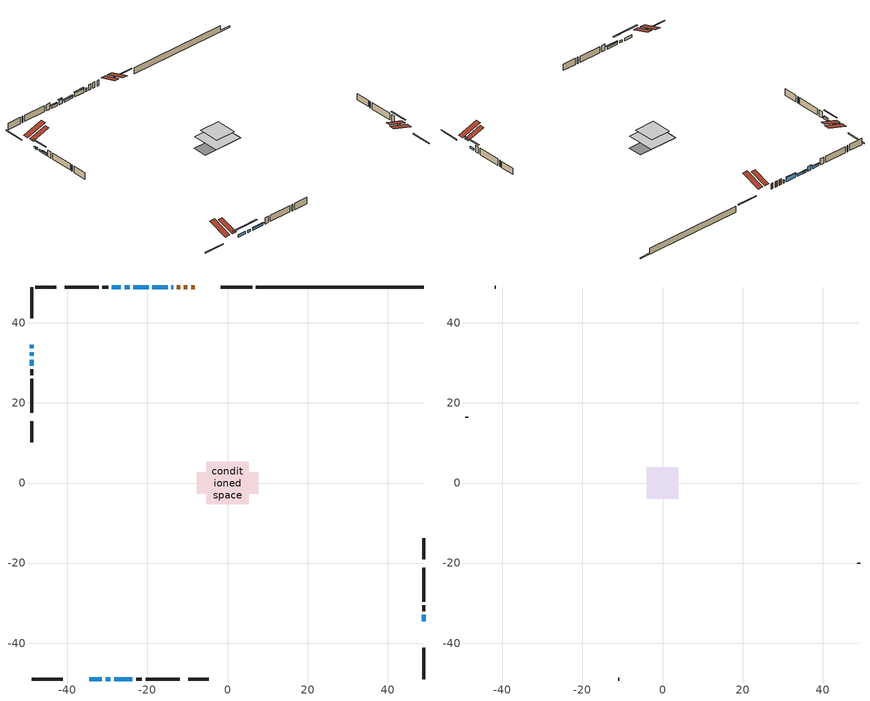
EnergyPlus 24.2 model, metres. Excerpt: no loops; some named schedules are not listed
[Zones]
conditioned space
 floor outside (Floor1 construction): -2.32,-2.32 -2.32,2.32 2.32,2.32 2.32,-2.32 z1.38
 floor adiabatic (AdiabaticFloorConstruction): -5.28,-5.28 -5.28,5.28 5.28,5.28 5.28,-5.28 z1.38
 floor foundation (Slab1 construction): -7.73,-2.73 -7.73,2.73 7.73,2.73 7.73,-2.73 z-0.91
 wall outside (RimJoist1 construction): 6.18,48.97 -1.67,48.97 / -48.97,-48.97 -41.12,-48.97 / -48.97,48.97 -48.97,41.12 / 48.97,-48.97 48.97,-41.12 z1.38:1.68
 wall outside (AdiabaticWallConstruction 1): -8.24,48.97 -9.11,48.97 / -10.04,48.97 -10.9,48.97 / -11.82,48.97 -12.68,48.97 z1.38:3.41
 wall outside (AdiabaticWallConstruction): -13.61,48.97 -14.03,48.97 z1.38:2.6; -48.97,34.55 -48.97,33.63 z1.38:1.99; 48.97,-34.55 48.97,-32.92 / -48.97,30.81 -48.97,29.29 z1.38:2.19; -34.55,-48.97 -31.4,-48.97 z1.38:2.24; -30.47,-48.97 -29.25,-48.97 z1.38:2.2; -48.97,32.71 -48.97,31.74 / -19.69,48.97 -23.5,48.97 z1.38:2.09; -14.95,48.97 -18.76,48.97 z1.38:2.9; -24.43,48.97 -25.7,48.97 z1.38:3.01; -26.63,48.97 -28.92,48.97 z1.38:2.3; -28.32,-48.97 -23.75,-48.97 z1.38:2.14
 wall outside (Wall1 construction): -29.85,48.97 -31.28,48.97 / -22.82,-48.97 -21.39,-48.97 / -48.97,28.36 -48.97,26.93 / 48.97,-32 48.97,-30.56 z1.38:3.82
 wall outside (Wall2 construction): -32.21,48.97 -40.69,48.97 / -20.46,-48.97 -11.98,-48.97 / -48.97,26 -48.97,17.52 / 48.97,-29.64 48.97,-21.15 z1.38:3.82
 wall outside (Wall4 construction): -42.8,48.97 -48.04,48.97 / -9.87,-48.97 -4.63,-48.97 / -48.97,15.4 -48.97,10.17 / 48.97,-19.04 48.97,-13.81 z1.38:3.82
 wall foundation (FoundationWall1 construction): 7.11,48.97,-0.91 7.11,48.97,1.38 44.78,48.97,1.38 44.78,48.97,-0.4 48.97,48.97,-0.4 48.97,48.97,-0.91
 window (WindowConstruction 7): -13.61,48.97 -14.02,48.97 z1.38:2.6
 window (WindowConstruction 6): -48.97,34.55 -48.97,33.64 z1.38:1.99
 window (WindowConstruction 8): 48.97,-34.55 48.97,-32.93 z1.38:2.19
 window (WindowConstruction 9): -34.55,-48.97 -31.4,-48.97 z1.38:2.24
 window (WindowConstruction 10): -30.47,-48.97 -29.25,-48.97 z1.38:2.19
 window (WindowConstruction 11): -48.97,32.71 -48.97,31.74 z1.38:2.09
 window (WindowConstruction): -14.95,48.97 -18.76,48.97 z1.38:2.9
 window (WindowConstruction 1): -19.69,48.97 -23.5,48.97 z1.38:2.09
 window (WindowConstruction 2): -24.43,48.97 -25.7,48.97 z1.38:3
 window (WindowConstruction 3): -26.63,48.97 -28.92,48.97 z1.38:2.29
 window (WindowConstruction 4): -28.32,-48.97 -23.75,-48.97 z1.38:2.14
 window (WindowConstruction 5): -48.97,30.81 -48.97,29.29 z1.38:2.19
 door (Door): -8.24,48.97 -9.11,48.97 z1.38:3.41
 door (Door 1): -10.04,48.97 -10.9,48.97 z1.38:3.41
 door (Door 2): -11.83,48.97 -12.68,48.97 z1.38:3.41
 ceiling adiabatic (AdiabaticFloorConstruction): 5.28,-5.28 5.28,5.28 -5.28,5.28 -5.28,-5.28 z1.38
 roof outside (Roof2 construction): -7.31,48.97,3.82 -7.31,42.21,6.07 -5.53,42.21,6.07 -5.53,48.97,3.82; -35.48,-48.97,3.82 -35.48,-42.21,6.07 -37.26,-42.21,6.07 -37.26,-48.97,3.82; -48.97,35.48,3.82 -42.21,35.48,6.07 -42.21,37.26,6.07 -48.97,37.26,3.82; 48.97,-35.48,3.82 42.21,-35.48,6.07 42.21,-37.26,6.07 48.97,-37.26,3.82
attic - vented
 floor to conditioned space (Floor2 construction Reversed): -3.89,-3.89 -3.89,3.89 3.89,3.89 3.89,-3.89 z3.82
 wall outside (Wall3 construction): -41.62,48.97 -41.87,48.97 / -11.05,-48.97 -10.79,-48.97 / -48.97,16.59 -48.97,16.33 / 48.97,-20.23 48.97,-19.97 z1.38:3.82
 roof outside (Roof1 construction): -4.6,48.97,3.82 -4.6,41.38,6.35 -2.6,41.38,6.35 -2.6,48.97,3.82; -38.19,-48.97,3.82 -38.19,-41.38,6.35 -40.19,-41.38,6.35 -40.19,-48.97,3.82; -48.97,38.19,3.82 -41.38,38.19,6.35 -41.38,40.19,6.35 -48.97,40.19,3.82; 48.97,-38.19,3.82 41.38,-38.19,6.35 41.38,-40.19,6.35 48.97,-40.19,3.82
shading: -48.97,33.43 -48.97,34.75 -49.38,34.75 -49.38,33.43 z2.19; 48.97,-30.29 48.97,-37.19 49.38,-37.19 49.38,-30.29 z4.83; -28.76,-48.97 -37.19,-48.97 -37.19,-49.38 -28.76,-49.38 z4.88; -26.61,-48.97 -33.11,-48.97 -33.11,-49.38 -26.61,-49.38 z4.83; -48.97,29.1 -48.97,35.35 -49.38,35.35 -49.38,29.1 z4.73; -18.96,48.97 -14.75,48.97 -14.75,49.38 -18.96,49.38 z3.11; -23.7,48.97 -19.49,48.97 -19.49,49.38 -23.7,49.38 z2.29; -25.9,48.97 -24.23,48.97 -24.23,49.38 -25.9,49.38 z3.21; -29.12,48.97 -26.43,48.97 -26.43,49.38 -29.12,49.38 z2.5; -23.55,-48.97 -28.52,-48.97 -28.52,-49.38 -23.55,-49.38 z2.34; -48.97,29.09 -48.97,31.01 -49.38,31.01 -49.38,29.09 z2.39
[Building]
Building 1: Terrain=Suburbs
[Site:Location]
Edmonton Intl AP_AB: Latitude {deg}=53.31; Longitude {deg}=-113.58; Time Zone {hr}=-7; Elevation {m}=723; Keep Site Location Information=Yes
[Site:GroundTemperature:Shallow]
-1.56185, -3.61833, -3.78302, -2.80711, 1.11059, 5.01004, 8.39065, 10.5322, 10.7141, 8.97234, 5.67794, 1.89811
[Site:WaterMainsTemperature]
Calculation Method=Schedule; Temperature Schedule=mains temperature schedule
[Material] Roughness=Rough; Thermal Absorptance=0.9
Name | Thickness {m} | Conductivity {W/m-K} | Density {kg/m3} | Specific Heat {J/kg-K} | Solar Absorptance | Visible Absorptance
asphalt or fiberglass shingles | 0.00635 | 0.162714 | 1121.4 | 1465.45 | 0.4 | 0.4
ceiling loosefill ins | 0.254 | 0.0480833 | 16.02 | 1046.75 | 0.7 | 0.7
ceiling stud and cavity | 0.1397 | 0.133564 | 65.682 | 1177.47 | 0.7 | 0.7
concrete 4.0 in. | 0.1016 | 1.803125 | 2242.8 | 837.4 | 0.7 | 0.7
concrete 8.0 in. | 0.2032 | 1.803125 | 2242.8 | 837.4 | 0.7 | 0.7
door material | 0.04445 | 0.0451087 | 512.64 | 1214.23 | 0.7 | 0.7
door material 1 | 0.04445 | 0.053851 | 512.64 | 1214.23 | 0.7 | 0.7
floor covering | 0.0127 | 0.0433444 | 54.468 | 1339.84 | 0.6 | 0.6
floor rigid ins; roof rigid ins | 0.051816 | 0.029427 | 32.04 | 1214.23 | 0.7 | 0.7
floor rigid ins 1; wall rigid ins | 0.512978 | 0.029427 | 32.04 | 1214.23 | 0.7 | 0.7
floor stud and cavity | 0.1397 | 0.0989003 | 92.3553 | 1139.71 | 0.7 | 0.7
floor stud and cavity 1 | 0.1397 | 1.75129 | 37.0049 | 1207.88 | 0.7 | 0.7
furniture material conditioned space 1 | 0.1524 | 0.115458 | 640.8 | 1214.23 | 0.6 | 0.6
gypsum board | 0.0127 | 0.160291 | 801 | 837.4 | 0.6 | 0.6
osb sheathing 0.5 in. | 0.0127 | 0.115458 | 512.64 | 1214.23 | 0.7 | 0.7
osb sheathing 0.75 in. | 0.01905 | 0.115458 | 512.64 | 1214.23 | 0.7 | 0.7
osb sheathing 2.0 in. | 0.0508 | 0.115458 | 512.64 | 1214.23 | 0.7 | 0.7
rim joist stud and cavity | 0.0508 | 0.0296634 | 125.044 | 1163.47 | 0.6 | 0.6
roof stud and cavity | 0.2032 | 0.939865 | 78.34581 | 1123.46 | 0.7 | 0.7
wall stud and cavity | 0.1397 | 0.0947891 | 139.0536 | 1170.24 | 0.7 | 0.7
wall stud and cavity 1 | 0.1397 | 0.0935595 | 139.0536 | 1170.24 | 0.7 | 0.7
wall stud and cavity 2 | 0.0889 | 6.1454 | 50.32683 | 1063.81 | 0.6 | 0.6
wall stud and cavity 3 | 0.1397 | 0.0992228 | 139.0536 | 1170.24 | 0.7 | 0.7
wall stud and cavity 4 | 0.0889 | 0.380278 | 52.3479 | 1209.89 | 0.7 | 0.7
wall stud and cavity 5 | 0.0889 | 0.391764 | 83.0341 | 1211.67 | 0.7 | 0.7
wood siding | 0.0254 | 0.102417 | 544.68 | 1172.36 | 0.4 | 0.4
wood siding 1 | 0.00254 | 0.102417 | 544.68 | 1172.36 | 0.4 | 0.4
wood siding 2; wood siding 3; wood siding 4 | 0.0254 | 0.102417 | 544.68 | 1172.36 | 0.7 | 0.7
[WindowMaterial:SimpleGlazingSystem]
Name | U-Factor {W/m2-K} | Solar Heat Gain Coefficient
WindowMaterial | 1.56088 | 0.6
WindowMaterial 1 | 1.73009 | 0.56
WindowMaterial 10 | 3.00196 | 0.53
WindowMaterial 11 | 3.02808 | 0.49
WindowMaterial 2 | 1.66138 | 0.57
WindowMaterial 3 | 2.95483 | 0.59
WindowMaterial 4 | 2.989467 | 0.54
WindowMaterial 5 | 2.98606 | 0.55
WindowMaterial 6 | 3.0383 | 0.46
WindowMaterial 7 | 2.54772 | 0.34
WindowMaterial 8 | 2.98152 | 0.56
WindowMaterial 9 | 2.97981 | 0.56
[Construction]
AdiabaticFloorConstruction: floor stud and cavity 1, floor rigid ins 1, osb sheathing 0.75 in., floor covering
AdiabaticWallConstruction: wood siding 3, wall rigid ins, wall stud and cavity 4, gypsum board
AdiabaticWallConstruction 1: wood siding 4, wall rigid ins, wall stud and cavity 4, gypsum board
Door: door material
Door 1; Door 2: door material 1
Floor1 construction: floor stud and cavity, floor rigid ins, osb sheathing 0.75 in., floor covering
Floor2 construction Reversed: gypsum board, ceiling stud and cavity, ceiling loosefill ins
FoundationWall1 construction: concrete 8.0 in.
furniture construction conditioned space 1: furniture material conditioned space 1
PartitionWallConstruction: gypsum board, wall stud and cavity 5, gypsum board
RimJoist1 construction: wood siding 2, osb sheathing 2.0 in., rim joist stud and cavity
Roof1 construction: asphalt or fiberglass shingles
Roof2 construction: asphalt or fiberglass shingles, roof rigid ins, osb sheathing 0.75 in., roof stud and cavity, gypsum board
Slab1 construction: concrete 4.0 in.
Wall1 construction: wood siding, osb sheathing 0.5 in., wall stud and cavity, gypsum board
Wall2 construction: wood siding, osb sheathing 0.5 in., wall stud and cavity 1, gypsum board
Wall3 construction: wood siding 1, wall stud and cavity 2
Wall4 construction: wood siding, osb sheathing 0.5 in., wall stud and cavity 3, gypsum board
WindowConstruction: WindowMaterial
WindowConstruction 1: WindowMaterial 1
WindowConstruction 10: WindowMaterial 10
WindowConstruction 11: WindowMaterial 11
WindowConstruction 2: WindowMaterial 2
WindowConstruction 3: WindowMaterial 3
WindowConstruction 4: WindowMaterial 4
WindowConstruction 5: WindowMaterial 5
WindowConstruction 6: WindowMaterial 6
WindowConstruction 7: WindowMaterial 7
WindowConstruction 8: WindowMaterial 8
WindowConstruction 9: WindowMaterial 9
[Zone] Multiplier=1; Part of Total Floor Area=Yes
Name | Volume {m3}
attic - vented | 24.8879
conditioned space | 501
[Space]
Name | Zone | Volume {m3}
attic - vented 1 | attic - vented | 24.8879
conditioned space 1 | conditioned space | 501
[ZoneInfiltration:EffectiveLeakageArea]
infil attic - vented 1: Zone or Space=attic - vented 1; Schedule=Always On Discrete; Effective Air Leakage Area {cm2}=2109.22; Stack Coefficient=0.000345371; Wind Coefficient=1.25563e-05
[ZoneMixing]
whole house fan mix: Zone or Space=attic - vented; Schedule=Always On Continuous; Design Flow Rate Calculation Method=Flow/Zone; Design Flow Rate {m3/s}=0; Source Zone or Space=conditioned space
[SurfaceProperty:ExposedFoundationPerimeter]
Slab1: Exposed Perimeter Calculation Method=TotalExposedPerimeter; Total Exposed Perimeter {m}=41.86
[InternalMass] Zone or ZoneList=conditioned space; Space or SpaceList=conditioned space 1
Name | Construction | Surface Area {m2}
furniture mass conditioned space 1 | furniture construction conditioned space 1 | 86.9559
partition wall mass | PartitionWallConstruction | 217.39
[Lights]
interior lighting: Zone or ZoneList or Space or SpaceList=conditioned space 1; Schedule=interior lighting schedule; Design Level Calculation Method=LightingLevel; Lighting Level {W}=343.2; Return Air Fraction=0; Fraction Radiant=0.6; Fraction Visible=0.2; Fraction Replaceable=1
[People]
occupants: Zone or ZoneList or Space or SpaceList=conditioned space 1; Number of People Schedule=occupants schedule; Number of People Calculation Method=People; Number of People=3; Fraction Radiant=0.314171; Sensible Heat Fraction=0.56303; Activity Level Schedule=occupants activity schedule; Carbon Dioxide Generation Rate {m3/s-W}=0; Enable ASHRAE 55 Comfort Warnings=No; Mean Radiant Temperature Calculation Type=EnclosureAveraged
[ElectricEquipment] Zone or ZoneList or Space or SpaceList=conditioned space 1; Design Level Calculation Method=EquipmentLevel
Name | Schedule | Design Level {W} | Fraction Latent | Fraction Radiant | Fraction Lost
clothes dryer | clothes dryer schedule | 140.772 | 0.015 | 0.081 | 0.85
clothes washer | clothes washer schedule | 32.1985 | 0.03 | 0.162 | 0.7
cooking range | cooking range schedule | 215.147 | 0.08 | 0.432 | 0.2
dishwasher | dishwasher schedule | 66.8632 | 0.3 | 0.18 | 0.4
fridge | fridge schedule | 72.9452 | 0 | 0.6 | 0
mech vent bath fan 0 | mech vent bath fan 0 schedule | 50.2 | 0 | 0 | 1
mech vent bath fan 1 | mech vent bath fan 1 schedule | 50.2 | 0 | 0 | 1
mech vent house fan | mech vent house fan schedule | 0 | 0 | 0 | 1
mech vent house fan cfis | mech vent house fan cfis schedule | 0 | 0 | 0 | 0
mech vent range fan 0 | mech vent range fan 0 schedule | 57 | 0 | 0 | 1
misc plug loads | misc plug loads schedule | 494.7 | 0.045 | 0.513 | 0.1
whole house fan | Always On Discrete | 0 | 0 | 0 | 1
[OtherEquipment] Zone or ZoneList or Space or SpaceList=conditioned space 1; Design Level Calculation Method=EquipmentLevel
Name | Fuel Type | Schedule | Design Level {W} | Fraction Latent | Fraction Radiant | Fraction Lost
clothes dryer 1 | Electricity | clothes dryer schedule | 0 | 0.015 | 0.081 | 0.85
cooking range 1 | Electricity | cooking range schedule | 0 | 0.08 | 0.432 | 0.2
general water use latent | None | general water use schedule | 62.594 | 1 | 0 | 0
general water use sensible | None | general water use schedule | -61.6891 | 0 | 0.6 | 0
mech vent house fan latent load | None | Always On Discrete | 0 | 1 | 0 | 0
mech vent house fan sensible load | None | Always On Discrete | 0 | 0 | 0 | 0
water heater energy adjustment1 | NaturalGas | Always On Discrete | 0.01 | 0 | 0 | 1
[ZoneInfiltration:DesignFlowRate] Zone or ZoneList or Space or SpaceList=conditioned space 1; Schedule=Always On Discrete; Design Flow Rate Calculation Method=Flow/Zone; Design Flow Rate {m3/s}=0
infil flow; natural vent flow; whole house fan flow
[Foundation:Kiva]
Foundation Kiva 1: Initial Indoor Air Temperature {C}=18; Wall Height Above Grade {m}=1.379982; Wall Depth Below Slab {m}=0.2032
[Foundation:Kiva:Settings]
Soil Conductivity {W/m-K}=0.849921; Soil Density {kg/m3}=1842.3; Soil Specific Heat {J/kg-K}=418.7; Ground Solar Absorptivity=0.9; Ground Thermal Absorptivity=0.9; Ground Surface Roughness {m}=0.03; Far-Field Width {m}=40; Deep-Ground Boundary Condition=ZeroFlux; Deep-Ground Depth {m}=40; Minimum Cell Dimension {m}=0.2; Maximum Cell Growth Coefficient=3; Simulation Timestep=Timestep
[Exterior:Lights]
exterior lighting: Schedule=exterior lighting schedule; Design Level {W}=75.6
[Schedule:Constant]
Name | Hourly Value
Always On Continuous; mech vent house fan schedule; mech vent house fan cfis schedule; Always On Discrete | 1
occupants activity schedule | 117.228
fridge schedule | 0
[Schedule:Week:Daily]
interior lighting schedule Week Rule - Jan1-Jan27: interior lighting schedule day, interior lighting schedule day, interior lighting schedule day, interior lighting schedule day, interior lighting schedule day, interior lighting schedule day, interior lighting schedule day, interior lighting schedule default day, interior lighting schedule default day, interior lighting schedule default day, interior lighting schedule default day, interior lighting schedule default day
interior lighting schedule Week Rule - Jan28-Feb3: interior lighting schedule day, interior lighting schedule day, interior lighting schedule day, interior lighting schedule day, interior lighting schedule day 1, interior lighting schedule day 1, interior lighting schedule day 1, interior lighting schedule default day, interior lighting schedule default day, interior lighting schedule default day, interior lighting schedule default day, interior lighting schedule default day
interior lighting schedule Week Rule - Feb4-Feb24: interior lighting schedule day 1, interior lighting schedule day 1, interior lighting schedule day 1, interior lighting schedule day 1, interior lighting schedule day 1, interior lighting schedule day 1, interior lighting schedule day 1, interior lighting schedule default day, interior lighting schedule default day, interior lighting schedule default day, interior lighting schedule default day, interior lighting schedule default day
interior lighting schedule Week Rule - Feb25-Mar3: interior lighting schedule day 1, interior lighting schedule day 1, interior lighting schedule day 1, interior lighting schedule day 1, interior lighting schedule day 2, interior lighting schedule day 2, interior lighting schedule day 2, interior lighting schedule default day, interior lighting schedule default day, interior lighting schedule default day, interior lighting schedule default day, interior lighting schedule default day
interior lighting schedule Week Rule - Mar4-Mar31: interior lighting schedule day 2, interior lighting schedule day 2, interior lighting schedule day 2, interior lighting schedule day 2, interior lighting schedule day 2, interior lighting schedule day 2, interior lighting schedule day 2, interior lighting schedule default day, interior lighting schedule default day, interior lighting schedule default day, interior lighting schedule default day, interior lighting schedule default day
interior lighting schedule Week Rule - Apr1-Apr28: interior lighting schedule day 3, interior lighting schedule day 3, interior lighting schedule day 3, interior lighting schedule day 3, interior lighting schedule day 3, interior lighting schedule day 3, interior lighting schedule day 3, interior lighting schedule default day, interior lighting schedule default day, interior lighting schedule default day, interior lighting schedule default day, interior lighting schedule default day
interior lighting schedule Week Rule - Apr29-May5: interior lighting schedule day 3, interior lighting schedule day 3, interior lighting schedule day 4, interior lighting schedule day 4, interior lighting schedule day 4, interior lighting schedule day 4, interior lighting schedule day 4, interior lighting schedule default day, interior lighting schedule default day, interior lighting schedule default day, interior lighting schedule default day, interior lighting schedule default day
interior lighting schedule Week Rule - May6-May26: interior lighting schedule day 4, interior lighting schedule day 4, interior lighting schedule day 4, interior lighting schedule day 4, interior lighting schedule day 4, interior lighting schedule day 4, interior lighting schedule day 4, interior lighting schedule default day, interior lighting schedule default day, interior lighting schedule default day, interior lighting schedule default day, interior lighting schedule default day
interior lighting schedule Week Rule - May27-Jun2: interior lighting schedule day 4, interior lighting schedule day 4, interior lighting schedule day 4, interior lighting schedule day 4, interior lighting schedule day 4, interior lighting schedule day 5, interior lighting schedule day 5, interior lighting schedule default day, interior lighting schedule default day, interior lighting schedule default day, interior lighting schedule default day, interior lighting schedule default day
interior lighting schedule Week Rule - Jun3-Jun30: interior lighting schedule day 5, interior lighting schedule day 5, interior lighting schedule day 5, interior lighting schedule day 5, interior lighting schedule day 5, interior lighting schedule day 5, interior lighting schedule day 5, interior lighting schedule default day, interior lighting schedule default day, interior lighting schedule default day, interior lighting schedule default day, interior lighting schedule default day
interior lighting schedule Week Rule - Jul1-Jul28: interior lighting schedule day 6, interior lighting schedule day 6, interior lighting schedule day 6, interior lighting schedule day 6, interior lighting schedule day 6, interior lighting schedule day 6, interior lighting schedule day 6, interior lighting schedule default day, interior lighting schedule default day, interior lighting schedule default day, interior lighting schedule default day, interior lighting schedule default day
interior lighting schedule Week Rule - Jul29-Aug4: interior lighting schedule day 6, interior lighting schedule day 6, interior lighting schedule day 6, interior lighting schedule day 7, interior lighting schedule day 7, interior lighting schedule day 7, interior lighting schedule day 7, interior lighting schedule default day, interior lighting schedule default day, interior lighting schedule default day, interior lighting schedule default day, interior lighting schedule default day
interior lighting schedule Week Rule - Aug5-Aug25: interior lighting schedule day 7, interior lighting schedule day 7, interior lighting schedule day 7, interior lighting schedule day 7, interior lighting schedule day 7, interior lighting schedule day 7, interior lighting schedule day 7, interior lighting schedule default day, interior lighting schedule default day, interior lighting schedule default day, interior lighting schedule default day, interior lighting schedule default day
interior lighting schedule Week Rule - Aug26-Sep1: interior lighting schedule day 7, interior lighting schedule day 7, interior lighting schedule day 7, interior lighting schedule day 7, interior lighting schedule day 7, interior lighting schedule day 7, interior lighting schedule day 8, interior lighting schedule default day, interior lighting schedule default day, interior lighting schedule default day, interior lighting schedule default day, interior lighting schedule default day
interior lighting schedule Week Rule - Sep2-Sep29: interior lighting schedule day 8, interior lighting schedule day 8, interior lighting schedule day 8, interior lighting schedule day 8, interior lighting schedule day 8, interior lighting schedule day 8, interior lighting schedule day 8, interior lighting schedule default day, interior lighting schedule default day, interior lighting schedule default day, interior lighting schedule default day, interior lighting schedule default day
interior lighting schedule Week Rule - Sep30-Oct6: interior lighting schedule day 8, interior lighting schedule day 9, interior lighting schedule day 9, interior lighting schedule day 9, interior lighting schedule day 9, interior lighting schedule day 9, interior lighting schedule day 9, interior lighting schedule default day, interior lighting schedule default day, interior lighting schedule default day, interior lighting schedule default day, interior lighting schedule default day
interior lighting schedule Week Rule - Oct7-Oct27: interior lighting schedule day 9, interior lighting schedule day 9, interior lighting schedule day 9, interior lighting schedule day 9, interior lighting schedule day 9, interior lighting schedule day 9, interior lighting schedule day 9, interior lighting schedule default day, interior lighting schedule default day, interior lighting schedule default day, interior lighting schedule default day, interior lighting schedule default day
interior lighting schedule Week Rule - Oct28-Nov3: interior lighting schedule day 9, interior lighting schedule day 9, interior lighting schedule day 9, interior lighting schedule day 9, interior lighting schedule day 10, interior lighting schedule day 10, interior lighting schedule day 10, interior lighting schedule default day, interior lighting schedule default day, interior lighting schedule default day, interior lighting schedule default day, interior lighting schedule default day
interior lighting schedule Week Rule - Nov4-Nov24: interior lighting schedule day 10, interior lighting schedule day 10, interior lighting schedule day 10, interior lighting schedule day 10, interior lighting schedule day 10, interior lighting schedule day 10, interior lighting schedule day 10, interior lighting schedule default day, interior lighting schedule default day, interior lighting schedule default day, interior lighting schedule default day, interior lighting schedule default day
interior lighting schedule Week Rule - Nov25-Dec1: interior lighting schedule day 10, interior lighting schedule day 10, interior lighting schedule day 10, interior lighting schedule day 10, interior lighting schedule day 10, interior lighting schedule day 10, interior lighting schedule day 11, interior lighting schedule default day, interior lighting schedule default day, interior lighting schedule default day, interior lighting schedule default day, interior lighting schedule default day
interior lighting schedule Week Rule - Dec2-Dec31: interior lighting schedule day 11, interior lighting schedule day 11, interior lighting schedule day 11, interior lighting schedule day 11, interior lighting schedule day 11, interior lighting schedule day 11, interior lighting schedule day 11, interior lighting schedule default day, interior lighting schedule default day, interior lighting schedule default day, interior lighting schedule default day, interior lighting schedule default day
occupants schedule Week Rule - Jan1-Dec31: occupants schedule day, occupants schedule day, occupants schedule day, occupants schedule day, occupants schedule day, occupants schedule day, occupants schedule day, occupants schedule default day, occupants schedule default day, occupants schedule default day, occupants schedule default day, occupants schedule default day
clothes dryer schedule Week Rule - Jan1-Dec31: clothes dryer schedule day, clothes dryer schedule day, clothes dryer schedule day, clothes dryer schedule day, clothes dryer schedule day, clothes dryer schedule day, clothes dryer schedule day, clothes dryer schedule default day, clothes dryer schedule default day, clothes dryer schedule default day, clothes dryer schedule default day, clothes dryer schedule default day
clothes washer schedule Week Rule - Jan1-Dec31: clothes washer schedule day, clothes washer schedule day, clothes washer schedule day, clothes washer schedule day, clothes washer schedule day, clothes washer schedule day, clothes washer schedule day, clothes washer schedule default day, clothes washer schedule default day, clothes washer schedule default day, clothes washer schedule default day, clothes washer schedule default day
cooking range schedule Week Rule - Jan1-Dec31: cooking range schedule day, cooking range schedule day, cooking range schedule day, cooking range schedule day, cooking range schedule day, cooking range schedule day, cooking range schedule day, cooking range schedule default day, cooking range schedule default day, cooking range schedule default day, cooking range schedule default day, cooking range schedule default day
dishwasher schedule Week Rule - Jan1-Dec31: dishwasher schedule day, dishwasher schedule day, dishwasher schedule day, dishwasher schedule day, dishwasher schedule day, dishwasher schedule day, dishwasher schedule day, dishwasher schedule default day, dishwasher schedule default day, dishwasher schedule default day, dishwasher schedule default day, dishwasher schedule default day
mech vent bath fan 0 schedule Week Rule - Jan1-Dec31: mech vent bath fan 0 schedule day, mech vent bath fan 0 schedule day, mech vent bath fan 0 schedule day, mech vent bath fan 0 schedule day, mech vent bath fan 0 schedule day, mech vent bath fan 0 schedule day, mech vent bath fan 0 schedule day, mech vent bath fan 0 schedule default day, mech vent bath fan 0 schedule default day, mech vent bath fan 0 schedule default day, mech vent bath fan 0 schedule default day, mech vent bath fan 0 schedule default day
mech vent bath fan 1 schedule Week Rule - Jan1-Dec31: mech vent bath fan 1 schedule day, mech vent bath fan 1 schedule day, mech vent bath fan 1 schedule day, mech vent bath fan 1 schedule day, mech vent bath fan 1 schedule day, mech vent bath fan 1 schedule day, mech vent bath fan 1 schedule day, mech vent bath fan 1 schedule default day, mech vent bath fan 1 schedule default day, mech vent bath fan 1 schedule default day, mech vent bath fan 1 schedule default day, mech vent bath fan 1 schedule default day
mech vent range fan 0 schedule Week Rule - Jan1-Dec31: mech vent range fan 0 schedule day, mech vent range fan 0 schedule day, mech vent range fan 0 schedule day, mech vent range fan 0 schedule day, mech vent range fan 0 schedule day, mech vent range fan 0 schedule day, mech vent range fan 0 schedule day, mech vent range fan 0 schedule default day, mech vent range fan 0 schedule default day, mech vent range fan 0 schedule default day, mech vent range fan 0 schedule default day, mech vent range fan 0 schedule default day
misc plug loads schedule Week Rule - Jan1-Dec31: misc plug loads schedule day, misc plug loads schedule day, misc plug loads schedule day, misc plug loads schedule day, misc plug loads schedule day, misc plug loads schedule day, misc plug loads schedule day, misc plug loads schedule default day, misc plug loads schedule default day, misc plug loads schedule default day, misc plug loads schedule default day, misc plug loads schedule default day
general water use schedule Week Rule - Jan1-Dec31: general water use schedule day, general water use schedule day, general water use schedule day, general water use schedule day, general water use schedule day, general water use schedule day, general water use schedule day, general water use schedule default day, general water use schedule default day, general water use schedule default day, general water use schedule default day, general water use schedule default day
exterior lighting schedule Week Rule - Jan1-Jan27: exterior lighting schedule day, exterior lighting schedule day, exterior lighting schedule day, exterior lighting schedule day, exterior lighting schedule day, exterior lighting schedule day, exterior lighting schedule day, exterior lighting schedule default day, exterior lighting schedule default day, exterior lighting schedule default day, exterior lighting schedule default day, exterior lighting schedule default day
exterior lighting schedule Week Rule - Jan28-Feb3: exterior lighting schedule day, exterior lighting schedule day, exterior lighting schedule day, exterior lighting schedule day, exterior lighting schedule day 1, exterior lighting schedule day 1, exterior lighting schedule day 1, exterior lighting schedule default day, exterior lighting schedule default day, exterior lighting schedule default day, exterior lighting schedule default day, exterior lighting schedule default day
exterior lighting schedule Week Rule - Feb4-Feb24: exterior lighting schedule day 1, exterior lighting schedule day 1, exterior lighting schedule day 1, exterior lighting schedule day 1, exterior lighting schedule day 1, exterior lighting schedule day 1, exterior lighting schedule day 1, exterior lighting schedule default day, exterior lighting schedule default day, exterior lighting schedule default day, exterior lighting schedule default day, exterior lighting schedule default day
exterior lighting schedule Week Rule - Feb25-Mar3: exterior lighting schedule day 1, exterior lighting schedule day 1, exterior lighting schedule day 1, exterior lighting schedule day 1, exterior lighting schedule day 2, exterior lighting schedule day 2, exterior lighting schedule day 2, exterior lighting schedule default day, exterior lighting schedule default day, exterior lighting schedule default day, exterior lighting schedule default day, exterior lighting schedule default day
exterior lighting schedule Week Rule - Mar4-Mar31: exterior lighting schedule day 2, exterior lighting schedule day 2, exterior lighting schedule day 2, exterior lighting schedule day 2, exterior lighting schedule day 2, exterior lighting schedule day 2, exterior lighting schedule day 2, exterior lighting schedule default day, exterior lighting schedule default day, exterior lighting schedule default day, exterior lighting schedule default day, exterior lighting schedule default day
exterior lighting schedule Week Rule - Apr1-Apr28: exterior lighting schedule day 3, exterior lighting schedule day 3, exterior lighting schedule day 3, exterior lighting schedule day 3, exterior lighting schedule day 3, exterior lighting schedule day 3, exterior lighting schedule day 3, exterior lighting schedule default day, exterior lighting schedule default day, exterior lighting schedule default day, exterior lighting schedule default day, exterior lighting schedule default day
exterior lighting schedule Week Rule - Apr29-May5: exterior lighting schedule day 3, exterior lighting schedule day 3, exterior lighting schedule day 4, exterior lighting schedule day 4, exterior lighting schedule day 4, exterior lighting schedule day 4, exterior lighting schedule day 4, exterior lighting schedule default day, exterior lighting schedule default day, exterior lighting schedule default day, exterior lighting schedule default day, exterior lighting schedule default day
exterior lighting schedule Week Rule - May6-May26: exterior lighting schedule day 4, exterior lighting schedule day 4, exterior lighting schedule day 4, exterior lighting schedule day 4, exterior lighting schedule day 4, exterior lighting schedule day 4, exterior lighting schedule day 4, exterior lighting schedule default day, exterior lighting schedule default day, exterior lighting schedule default day, exterior lighting schedule default day, exterior lighting schedule default day
exterior lighting schedule Week Rule - May27-Jun2: exterior lighting schedule day 4, exterior lighting schedule day 4, exterior lighting schedule day 4, exterior lighting schedule day 4, exterior lighting schedule day 4, exterior lighting schedule day 5, exterior lighting schedule day 5, exterior lighting schedule default day, exterior lighting schedule default day, exterior lighting schedule default day, exterior lighting schedule default day, exterior lighting schedule default day
exterior lighting schedule Week Rule - Jun3-Jun30: exterior lighting schedule day 5, exterior lighting schedule day 5, exterior lighting schedule day 5, exterior lighting schedule day 5, exterior lighting schedule day 5, exterior lighting schedule day 5, exterior lighting schedule day 5, exterior lighting schedule default day, exterior lighting schedule default day, exterior lighting schedule default day, exterior lighting schedule default day, exterior lighting schedule default day
exterior lighting schedule Week Rule - Jul1-Jul28: exterior lighting schedule day 6, exterior lighting schedule day 6, exterior lighting schedule day 6, exterior lighting schedule day 6, exterior lighting schedule day 6, exterior lighting schedule day 6, exterior lighting schedule day 6, exterior lighting schedule default day, exterior lighting schedule default day, exterior lighting schedule default day, exterior lighting schedule default day, exterior lighting schedule default day
[Schedule:Year]
interior lighting schedule: interior lighting schedule Week Rule - Jan1-Jan27, 1, 1, 1, 27, interior lighting schedule Week Rule - Jan28-Feb3, 1, 28, 2, 3, interior lighting schedule Week Rule - Feb4-Feb24, 2, 4, 2, 24, interior lighting schedule Week Rule - Feb25-Mar3, 2, 25, 3, 3, interior lighting schedule Week Rule - Mar4-Mar31, 3, 4, 3, 31, interior lighting schedule Week Rule - Apr1-Apr28, 4, 1, 4, 28, interior lighting schedule Week Rule - Apr29-May5, 4, 29, 5, 5, interior lighting schedule Week Rule - May6-May26, 5, 6, 5, 26, interior lighting schedule Week Rule - May27-Jun2, 5, 27, 6, 2, interior lighting schedule Week Rule - Jun3-Jun30, 6, 3, 6, 30, interior lighting schedule Week Rule - Jul1-Jul28, 7, 1, 7, 28, interior lighting schedule Week Rule - Jul29-Aug4, 7, 29, 8, 4, interior lighting schedule Week Rule - Aug5-Aug25, 8, 5, 8, 25, interior lighting schedule Week Rule - Aug26-Sep1, 8, 26, 9, 1, interior lighting schedule Week Rule - Sep2-Sep29, 9, 2, 9, 29, interior lighting schedule Week Rule - Sep30-Oct6, 9, 30, 10, 6, interior lighting schedule Week Rule - Oct7-Oct27, 10, 7, 10, 27, interior lighting schedule Week Rule - Oct28-Nov3, 10, 28, 11, 3, interior lighting schedule Week Rule - Nov4-Nov24, 11, 4, 11, 24, interior lighting schedule Week Rule - Nov25-Dec1, 11, 25, 12, 1, interior lighting schedule Week Rule - Dec2-Dec31, 12, 2, 12, 31
occupants schedule: occupants schedule Week Rule - Jan1-Dec31, 1, 1, 12, 31
clothes dryer schedule: clothes dryer schedule Week Rule - Jan1-Dec31, 1, 1, 12, 31
clothes washer schedule: clothes washer schedule Week Rule - Jan1-Dec31, 1, 1, 12, 31
cooking range schedule: cooking range schedule Week Rule - Jan1-Dec31, 1, 1, 12, 31
dishwasher schedule: dishwasher schedule Week Rule - Jan1-Dec31, 1, 1, 12, 31
mech vent bath fan 0 schedule: mech vent bath fan 0 schedule Week Rule - Jan1-Dec31, 1, 1, 12, 31
mech vent bath fan 1 schedule: mech vent bath fan 1 schedule Week Rule - Jan1-Dec31, 1, 1, 12, 31
mech vent range fan 0 schedule: mech vent range fan 0 schedule Week Rule - Jan1-Dec31, 1, 1, 12, 31
misc plug loads schedule: misc plug loads schedule Week Rule - Jan1-Dec31, 1, 1, 12, 31
general water use schedule: general water use schedule Week Rule - Jan1-Dec31, 1, 1, 12, 31
exterior lighting schedule: exterior lighting schedule Week Rule - Jan1-Jan27, 1, 1, 1, 27, exterior lighting schedule Week Rule - Jan28-Feb3, 1, 28, 2, 3, exterior lighting schedule Week Rule - Feb4-Feb24, 2, 4, 2, 24, exterior lighting schedule Week Rule - Feb25-Mar3, 2, 25, 3, 3, exterior lighting schedule Week Rule - Mar4-Mar31, 3, 4, 3, 31, exterior lighting schedule Week Rule - Apr1-Apr28, 4, 1, 4, 28, exterior lighting schedule Week Rule - Apr29-May5, 4, 29, 5, 5, exterior lighting schedule Week Rule - May6-May26, 5, 6, 5, 26, exterior lighting schedule Week Rule - May27-Jun2, 5, 27, 6, 2, exterior lighting schedule Week Rule - Jun3-Jun30, 6, 3, 6, 30, exterior lighting schedule Week Rule - Jul1-Jul28, 7, 1, 7, 28, exterior lighting schedule Week Rule - Jul29-Aug4, 7, 29, 8, 4, exterior lighting schedule Week Rule - Aug5-Aug25, 8, 5, 8, 25, exterior lighting schedule Week Rule - Aug26-Sep1, 8, 26, 9, 1, exterior lighting schedule Week Rule - Sep2-Sep29, 9, 2, 9, 29, exterior lighting schedule Week Rule - Sep30-Oct6, 9, 30, 10, 6, exterior lighting schedule Week Rule - Oct7-Oct27, 10, 7, 10, 27, exterior lighting schedule Week Rule - Oct28-Nov3, 10, 28, 11, 3, exterior lighting schedule Week Rule - Nov4-Nov24, 11, 4, 11, 24, exterior lighting schedule Week Rule - Nov25-Dec1, 11, 25, 12, 1, exterior lighting schedule Week Rule - Dec2-Dec31, 12, 2, 12, 31
[Schedule:Compact]
mains temperature schedule: Through: 01/01, For: AllDays, Until: 24:00, 3.97167, Through: 01/02, For: AllDays, Until: 24:00, 3.90778, Through: 01/03, For: AllDays, Until: 24:00, 3.84556, Through: 01/04, For: AllDays, Until: 24:00, 3.78389, Through: 01/05, For: AllDays, Until: 24:00, 3.72278, Through: 01/06, For: AllDays, Until: 24:00, 3.66278, Through: 01/07, For: AllDays, Until: 24:00, 3.60389, Through: 01/08, For: AllDays, Until: 24:00, 3.54556, Through: 01/09, For: AllDays, Until: 24:00, 3.48833, Through: 01/10, For: AllDays, Until: 24:00, 3.43167, Through: 01/11, For: AllDays, Until: 24:00, 3.37611, Through: 01/12, For: AllDays, Until: 24:00, 3.32167, Through: 01/13, For: AllDays, Until: 24:00, 3.26833, Through: 01/14, For: AllDays, Until: 24:00, 3.21556, Through: 01/15, For: AllDays, Until: 24:00, 3.16444, Through: 01/16, For: AllDays, Until: 24:00, 3.11389, Through: 01/17, For: AllDays, Until: 24:00, 3.06444, Through: 01/18, For: AllDays, Until: 24:00, 3.01611, Through: 01/19, For: AllDays, Until: 24:00, 2.96889, Through: 01/20, For: AllDays, Until: 24:00, 2.92278, Through: 01/21, For: AllDays, Until: 24:00, 2.87722, Through: 01/22, For: AllDays, Until: 24:00, 2.83333, Through: 01/23, For: AllDays, Until: 24:00, 2.79056, Through: 01/24, For: AllDays, Until: 24:00, 2.74889, Through: 01/25, For: AllDays, Until: 24:00, 2.70833, Through: 01/26, For: AllDays, Until: 24:00, 2.66889, Through: 01/27, For: AllDays, Until: 24:00, 2.63056, Through: 01/28, For: AllDays, Until: 24:00, 2.59333, Through: 01/29, For: AllDays, Until: 24:00, 2.55778, Through: 01/30, For: AllDays, Until: 24:00, 2.52278, Through: 01/31, For: AllDays, Until: 24:00, 2.48944, Through: 02/01, For: AllDays, Until: 24:00, 2.45722, Through: 02/02, For: AllDays, Until: 24:00, 2.42611, Through: 02/03, For: AllDays, Until: 24:00, 2.39667, Through: 02/04, For: AllDays, Until: 24:00, 2.36833, Through: 02/05, For: AllDays, Until: 24:00, 2.34111, Through: 02/06, For: AllDays, Until: 24:00, 2.315, Through: 02/07, For: AllDays, Until: 24:00, 2.29056, Through: 02/08, For: AllDays, Until: 24:00, 2.26722, Through: 02/09, For: AllDays, Until: 24:00, 2.245, Through: 02/10, For: AllDays, Until: 24:00, 2.22444, Through: 02/11, For: AllDays, Until: 24:00, 2.20444, Through: 02/12, For: AllDays, Until: 24:00, 2.18667, Through: 02/13, For: AllDays, Until: 24:00, 2.17, Through: 02/14, For: AllDays, Until: 24:00, 2.15444, Through: 02/15, For: AllDays, Until: 24:00, 2.14, Through: 02/16, For: AllDays, Until: 24:00, 2.12722, Through: 02/17, For: AllDays, Until: 24:00, 2.11556, Through: 02/18, For: AllDays, Until: 24:00, 2.10556, Through: 02/19, For: AllDays, Until: 24:00, 2.09667, Through: 02/20, For: AllDays, Until: 24:00, 2.08889, Through: 02/21, For: AllDays, Until: 24:00, 2.08278, Through: 02/22, For: AllDays, Until: 24:00, 2.07833, Through: 02/23, For: AllDays, Until: 24:00, 2.07444, Through: 02/24, For: AllDays, Until: 24:00, 2.07278, Through: 02/25, For: AllDays, Until: 24:00, 2.07167, Through: 02/26, For: AllDays, Until: 24:00, 2.07222, Through: 02/27, For: AllDays, Until: 24:00, 2.07444, Through: 02/28, For: AllDays, Until: 24:00, 2.07778, Through: 03/01, For: AllDays, Until: 24:00, 2.08222, Through: 03/02, For: AllDays, Until: 24:00, 2.08833, Through: 03/03, For: AllDays, Until: 24:00, 2.09556, Through: 03/04, For: AllDays, Until: 24:00, 2.10444, Through: 03/05, For: AllDays, Until: 24:00, 2.11444, Through: 03/06, For: AllDays, Until: 24:00, 2.12556, Through: 03/07, For: AllDays, Until: 24:00, 2.13833, Through: 03/08, For: AllDays, Until: 24:00, 2.15278, Through: 03/09, For: AllDays, Until: 24:00, 2.16778, Through: 03/10, For: AllDays, Until: 24:00, 2.18444, Through: 03/11, For: AllDays, Until: 24:00, 2.20278, Through: 03/12, For: AllDays, Until: 24:00, 2.22167, Through: 03/13, For: AllDays, Until: 24:00, 2.24278, Through: 03/14, For: AllDays, Until: 24:00, 2.26444, Through: 03/15, For: AllDays, Until: 24:00, 2.28778, Through: 03/16, For: AllDays, Until: 24:00, 2.31222, Through: 03/17, For: AllDays, Until: 24:00, 2.33778, Through: 03/18, For: AllDays, Until: 24:00, 2.365, Through: 03/19, For: AllDays, Until: 24:00, 2.39333, Through: 03/20, For: AllDays, Until: 24:00, 2.42278, Through: 03/21, For: AllDays, Until: 24:00, 2.45389, Through: 03/22, For: AllDays, Until: 24:00, 2.48611, Through: 03/23, For: AllDays, Until: 24:00, 2.51889, Through: 03/24, For: AllDays, Until: 24:00, 2.55389, Through: 03/25, For: AllDays, Until: 24:00, 2.58944, Through: 03/26, For: AllDays, Until: 24:00, 2.62611, Through: 03/27, For: AllDays, Until: 24:00, 2.66444, Through: 03/28, For: AllDays, Until: 24:00, 2.70389, Through: 03/29, For: AllDays, Until: 24:00, 2.74389, Through: 03/30, For: AllDays, Until: 24:00, 2.78556, Through: 03/31, For: AllDays, Until: 24:00, 2.82833, Through: 04/01, For: AllDays, Until: 24:00, 2.87222, Through: 04/02, For: AllDays, Until: 24:00, 2.91722, Through: 04/03, For: AllDays, Until: 24:00, 2.96333, Through: 04/04, For: AllDays, Until: 24:00, 3.01056, Through: 04/05, For: AllDays, Until: 24:00, 3.05889, Through: 04/06, For: AllDays, Until: 24:00, 3.10833, Through: 04/07, For: AllDays, Until: 24:00, 3.15833, Through: 04/08, For: AllDays, Until: 24:00, 3.21, Through: 04/09, For: AllDays, Until: 24:00, 3.26222, Through: 04/10, For: AllDays, Until: 24:00, 3.31556, Through: 04/11, For: AllDays, Until: 24:00, 3.37, Through: 04/12, For: AllDays, Until: 24:00, 3.42556, Through: 04/13, For: AllDays, Until: 24:00, 3.48167, Through: 04/14, For: AllDays, Until: 24:00, 3.53889, Through: 04/15, For: AllDays, Until: 24:00, 3.59722, Through: 04/16, For: AllDays, Until: 24:00, 3.65611, Through: 04/17, For: AllDays, Until: 24:00, 3.71611, Through: 04/18, For: AllDays, Until: 24:00, 3.77667, Through: 04/19, For: AllDays, Until: 24:00, 3.83833, Through: 04/20, For: AllDays, Until: 24:00, 3.90111, Through: 04/21, For: AllDays, Until: 24:00, 3.96444, Through: 04/22, For: AllDays, Until: 24:00, 4.02833, Through: 04/23, For: AllDays, Until: 24:00, 4.09333, Through: 04/24, For: AllDays, Until: 24:00, 4.15889, Through: 04/25, For: AllDays, Until: 24:00, 4.225, Through: 04/26, For: AllDays, Until: 24:00, 4.29222, Through: 04/27, For: AllDays, Until: 24:00, 4.36, Through: 04/28, For: AllDays, Until: 24:00, 4.42833, Through: 04/29, For: AllDays, Until: 24:00, 4.49722, Through: 04/30, For: AllDays, Until: 24:00, 4.56667, Through: 05/01, For: AllDays, Until: 24:00, 4.63722, Through: 05/02, For: AllDays, Until: 24:00, 4.70833, Through: 05/03, For: AllDays, Until: 24:00, 4.77944, Through: 05/04, For: AllDays, Until: 24:00, 4.85167, Through: 05/05, For: AllDays, Until: 24:00, 4.92389, Through: 05/06, For: AllDays, Until: 24:00, 4.99722, Through: 05/07, For: AllDays, Until: 24:00, 5.07056, Through: 05/08, For: AllDays, Until: 24:00, 5.145, Through: 05/09, For: AllDays, Until: 24:00, 5.21944, Through: 05/10, For: AllDays, Until: 24:00, 5.29389, Through: 05/11, For: AllDays, Until: 24:00, 5.36944, Through: 05/12, For: AllDays, Until: 24:00, 5.445, Through: 05/13, For: AllDays, Until: 24:00, 5.52111, Through: 05/14, For: AllDays, Until: 24:00, 5.59722, Through: 05/15, For: AllDays, Until: 24:00, 5.67389, Through: 05/16, For: AllDays, Until: 24:00, 5.75056, Through: 05/17, For: AllDays, Until: 24:00, 5.82778, Through: 05/18, For: AllDays, Until: 24:00, 5.90556, Through: 05/19, For: AllDays, Until: 24:00, 5.98278, Through: 05/20, For: AllDays, Until: 24:00, 6.06056, Through: 05/21, For: AllDays, Until: 24:00, 6.13889, Through: 05/22, For: AllDays, Until: 24:00, 6.21667, Through: 05/23, For: AllDays, Until: 24:00, 6.295, Through: 05/24, For: AllDays, Until: 24:00, 6.37333, Through: 05/25, For: AllDays, Until: 24:00, 6.45222, Through: 05/26, For: AllDays, Until: 24:00, 6.53056, Through: 05/27, For: AllDays, Until: 24:00, 6.60889, Through: 05/28, For: AllDays, Until: 24:00, 6.68778, Through: 05/29, For: AllDays, Until: 24:00, 6.76611, Through: 05/30, For: AllDays, Until: 24:00, 6.84444, Through: 05/31, For: AllDays, Until: 24:00, 6.92278, Through: 06/01, For: AllDays, Until: 24:00, 7.00111, Through: 06/02, For: AllDays, Until: 24:00, 7.07944, Through: 06/03, For: AllDays, Until: 24:00, 7.15778, Through: 06/04, For: AllDays, Until: 24:00, 7.23556, Through: 06/05, For: AllDays, Until: 24:00, 7.31333, Through: 06/06, For: AllDays, Until: 24:00, 7.39056, Through: 06/07, For: AllDays, Until: 24:00, 7.46833, Through: 06/08, For: AllDays, Until: 24:00, 7.545, Through: 06/09, For: AllDays, Until: 24:00, 7.62222, Through: 06/10, For: AllDays, Until: 24:00, 7.69833, Through: 06/11, For: AllDays, Until: 24:00, 7.775, Through: 06/12, For: AllDays, Until: 24:00, 7.85056, Through: 06/13, For: AllDays, Until: 24:00, 7.92611, Through: 06/14, For: AllDays, Until: 24:00, 8.00111, Through: 06/15, For: AllDays, Until: 24:00, 8.07611, Through: 06/16, For: AllDays, Until: 24:00, 8.15056, Through: 06/17, For: AllDays, Until: 24:00, 8.22389, Through: 06/18, For: AllDays, Until: 24:00, 8.29778, Through: 06/19, For: AllDays, Until: 24:00, 8.37056, Through: 06/20, For: AllDays, Until: 24:00, 8.44278, Through: 06/21, For: AllDays, Until: 24:00, 8.51444, Through: 06/22, For: AllDays, Until: 24:00, 8.58611, Through: 06/23, For: AllDays, Until: 24:00, 8.65667, Through: 06/24, For: AllDays, Until: 24:00, 8.72667, Through: 06/25, For: AllDays, Until: 24:00, 8.79611, Through: 06/26, For: AllDays, Until: 24:00, 8.865, Through: 06/27, For: AllDays, Until: 24:00, 8.93333, Through: 06/28, For: AllDays, Until: 24:00, 9.00056, Through: 06/29, For: AllDays, Until: 24:00, 9.06778, Through: 06/30, For: AllDays, Until: 24:00, 9.13333, Through: 07/01, For: AllDays, Until: 24:00, 9.19889, Through: 07/02, For: AllDays, Until: 24:00, 9.26333, Through: 07/03, For: AllDays, Until: 24:00, 9.32722, Through: 07/04, For: AllDays, Until: 24:00, 9.39056, Through: 07/05, For: AllDays, Until: 24:00, 9.45278, Through: 07/06, For: AllDays, Until: 24:00, 9.51389, Through: 07/07, For: AllDays, Until: 24:00, 9.57444, Through: 07/08, For: AllDays, Until: 24:00, 9.63389, Through: 07/09, For: AllDays, Until: 24:00, 9.69278, Through: 07/10, For: AllDays, Until: 24:00, 9.75056, Through: 07/11, For: AllDays, Until: 24:00, 9.80778, Through: 07/12, For: AllDays, Until: 24:00, 9.86333, Through: 07/13, For: AllDays, Until: 24:00, 9.91833, Through: 07/14, For: AllDays, Until: 24:00, 9.97278, Through: 07/15, For: AllDays, Until: 24:00, 10.0256, Through: 07/16, For: AllDays, Until: 24:00, 10.0778, Through: 07/17, For: AllDays, Until: 24:00, 10.1289, Through: 07/18, For: AllDays, Until: 24:00, 10.1789, Through: 07/19, For: AllDays, Until: 24:00, 10.2278, Through: 07/20, For: AllDays, Until: 24:00, 10.2756, Through: 07/21, For: AllDays, Until: 24:00, 10.3222, Through: 07/22, For: AllDays, Until: 24:00, 10.3683, Through: 07/23, For: AllDays, Until: 24:00, 10.4128, Through: 07/24, For: AllDays, Until: 24:00, 10.4561, Through: 07/25, For: AllDays, Until: 24:00, 10.4989, Through: 07/26, For: AllDays, Until: 24:00, 10.54, Through: 07/27, For: AllDays, Until: 24:00, 10.58, Through: 07/28, For: AllDays, Until: 24:00, 10.6189, Through: 07/29, For: AllDays, Until: 24:00, 10.6567, Through: 07/30, For: AllDays, Until: 24:00, 10.6928, Through: 07/31, For: AllDays, Until: 24:00, 10.7283, Through: 08/01, For: AllDays, Until: 24:00, 10.7622, Through: 08/02, For: AllDays, Until: 24:00, 10.7956, Through: 08/03, For: AllDays, Until: 24:00, 10.8272, Through: 08/04, For: AllDays, Until: 24:00, 10.8572, Through: 08/05, For: AllDays, Until: 24:00, 10.8867, Through: 08/06, For: AllDays, Until: 24:00, 10.9144, Through: 08/07, For: AllDays, Until: 24:00, 10.9411, Through: 08/08, For: AllDays, Until: 24:00, 10.9667, Through: 08/09, For: AllDays, Until: 24:00, 10.9906, Through: 08/10, For: AllDays, Until: 24:00, 11.0133, Through: 08/11, For: AllDays, Until: 24:00, 11.035, Through: 08/12, For: AllDays, Until: 24:00, 11.055, Through: 08/13, For: AllDays, Until: 24:00, 11.0739, Through: 08/14, For: AllDays, Until: 24:00, 11.0917, Through: 08/15, For: AllDays, Until: 24:00, 11.1078, Through: 08/16, For: AllDays, Until: 24:00, 11.1228, Through: 08/17, For: AllDays, Until: 24:00, 11.1361, Through: 08/18, For: AllDays, Until: 24:00, 11.1483, Through: 08/19, For: AllDays, Until: 24:00, 11.1594, Through: 08/20, For: AllDays, Until: 24:00, 11.1689, Through: 08/21, For: AllDays, Until: 24:00, 11.1772, Through: 08/22, For: AllDays, Until: 24:00, 11.1844, Through: 08/23, For: AllDays, Until: 24:00, 11.19, Through: 08/24, For: AllDays, Until: 24:00, 11.1939, Through: 08/25, For: AllDays, Until: 24:00, 11.1967, Through: 08/26, For: AllDays, Until: 24:00, 11.1983, Through: 08/27, For: AllDays, Until: 24:00, 11.1983, Through: 08/28, For: AllDays, Until: 24:00, 11.1972, Through: 08/29, For: AllDays, Until: 24:00, 11.195, Through: 08/30, For: AllDays, Until: 24:00, 11.1911, Through: 08/31, For: AllDays, Until: 24:00, 11.1856, Through: 09/01, For: AllDays, Until: 24:00, 11.1789, Through: 09/02, For: AllDays, Until: 24:00, 11.1711, Through: 09/03, For: AllDays, Until: 24:00, 11.1617, Through: 09/04, For: AllDays, Until: 24:00, 11.1511, Through: 09/05, For: AllDays, Until: 24:00, 11.1394, Through: 09/06, For: AllDays, Until: 24:00, 11.1261, Through: 09/07, For: AllDays, Until: 24:00, 11.1111, Through: 09/08, For: AllDays, Until: 24:00, 11.0956, Through: 09/09, For: AllDays, Until: 24:00, 11.0778, Through: 09/10, For: AllDays, Until: 24:00, 11.0594, Through: 09/11, For: AllDays, Until: 24:00, 11.0394, Through: 09/12, For: AllDays, Until: 24:00, 11.0183, Through: 09/13, For: AllDays, Until: 24:00, 10.9961, Through: 09/14, For: AllDays, Until: 24:00, 10.9722, Through: 09/15, For: AllDays, Until: 24:00, 10.9472, Through: 09/16, For: AllDays, Until: 24:00, 10.9206, Through: 09/17, For: AllDays, Until: 24:00, 10.8928, Through: 09/18, For: AllDays, Until: 24:00, 10.8639, Through: 09/19, For: AllDays, Until: 24:00, 10.8339, Through: 09/20, For: AllDays, Until: 24:00, 10.8028, Through: 09/21, For: AllDays, Until: 24:00, 10.77, Through: 09/22, For: AllDays, Until: 24:00, 10.7361, Through: 09/23, For: AllDays, Until: 24:00, 10.7011, Through: 09/24, For: AllDays, Until: 24:00, 10.665, Through: 09/25, For: AllDays, Until: 24:00, 10.6272, Through: 09/26, For: AllDays, Until: 24:00, 10.5889, Through: 09/27, For: AllDays, Until: 24:00, 10.5489, Through: 09/28, For: AllDays, Until: 24:00, 10.5078, Through: 09/29, For: AllDays, Until: 24:00, 10.4661, Through: 09/30, For: AllDays, Until: 24:00, 10.4228, Through: 10/01, For: AllDays, Until: 24:00, 10.3783, Through: 10/02, For: AllDays, Until: 24:00, 10.3328, Through: 10/03, For: AllDays, Until: 24:00, 10.2861, Through: 10/04, For: AllDays, Until: 24:00, 10.2383, Through: 10/05, For: AllDays, Until: 24:00, 10.19, Through: 10/06, For: AllDays, Until: 24:00, 10.14, Through: 10/07, For: AllDays, Until: 24:00, 10.0894, Through: 10/08, For: AllDays, Until: 24:00, 10.0372, Through: 10/09, For: AllDays, Until: 24:00, 9.98444, Through: 10/10, For: AllDays, Until: 24:00, 9.93056, Through: 10/11, For: AllDays, Until: 24:00, 9.87611, Through: 10/12, For: AllDays, Until: 24:00, 9.82, Through: 10/13, For: AllDays, Until: 24:00, 9.76333, Through: 10/14, For: AllDays, Until: 24:00, 9.70611, Through: 10/15, For: AllDays, Until: 24:00, 9.64722, Through: 10/16, For: AllDays, Until: 24:00, 9.58778, Through: 10/17, For: AllDays, Until: 24:00, 9.52778, Through: 10/18, For: AllDays, Until: 24:00, 9.46667, Through: 10/19, For: AllDays, Until: 24:00, 9.40444, Through: 10/20, For: AllDays, Until: 24:00, 9.34167, Through: 10/21, For: AllDays, Until: 24:00, 9.27778, Through: 10/22, For: AllDays, Until: 24:00, 9.21333, Through: 10/23, For: AllDays, Until: 24:00, 9.14833, Through: 10/24, For: AllDays, Until: 24:00, 9.08222, Through: 10/25, For: AllDays, Until: 24:00, 9.01556, Through: 10/26, For: AllDays, Until: 24:00, 8.94833, Through: 10/27, For: AllDays, Until: 24:00, 8.88056, Through: 10/28, For: AllDays, Until: 24:00, 8.81167, Through: 10/29, For: AllDays, Until: 24:00, 8.74222, Through: 10/30, For: AllDays, Until: 24:00, 8.67222, Through: 10/31, For: AllDays, Until: 24:00, 8.60167, Through: 11/01, For: AllDays, Until: 24:00, 8.53056, Through: 11/02, For: AllDays, Until: 24:00, 8.45889, Through: 11/03, For: AllDays, Until: 24:00, 8.38667, Through: 11/04, For: AllDays, Until: 24:00, 8.31389, Through: 11/05, For: AllDays, Until: 24:00, 8.24056, Through: 11/06, For: AllDays, Until: 24:00, 8.16667, Through: 11/07, For: AllDays, Until: 24:00, 8.09278, Through: 11/08, For: AllDays, Until: 24:00, 8.01833, Through: 11/09, For: AllDays, Until: 24:00, 7.94278, Through: 11/10, For: AllDays, Until: 24:00, 7.86778, Through: 11/11, For: AllDays, Until: 24:00, 7.79167, Through: 11/12, For: AllDays, Until: 24:00, 7.71556, Through: 11/13, For: AllDays, Until: 24:00, 7.63944, Through: 11/14, For: AllDays, Until: 24:00, 7.56222, Through: 11/15, For: AllDays, Until: 24:00, 7.48556, Through: 11/16, For: AllDays, Until: 24:00, 7.40833, Through: 11/17, For: AllDays, Until: 24:00, 7.33056, Through: 11/18, For: AllDays, Until: 24:00, 7.25278, Through: 11/19, For: AllDays, Until: 24:00, 7.175, Through: 11/20, For: AllDays, Until: 24:00, 7.09722, Through: 11/21, For: AllDays, Until: 24:00, 7.01889, Through: 11/22, For: AllDays, Until: 24:00, 6.94056, Through: 11/23, For: AllDays, Until: 24:00, 6.86222, Through: 11/24, For: AllDays, Until: 24:00, 6.78389, Through: 11/25, For: AllDays, Until: 24:00, 6.705, Through: 11/26, For: AllDays, Until: 24:00, 6.62667, Through: 11/27, For: AllDays, Until: 24:00, 6.54833, Through: 11/28, For: AllDays, Until: 24:00, 6.46944, Through: 11/29, For: AllDays, Until: 24:00, 6.39111, Through: 11/30, For: AllDays, Until: 24:00, 6.31278, Through: 12/01, For: AllDays, Until: 24:00, 6.23444, Through: 12/02, For: AllDays, Until: 24:00, 6.15611, Through: 12/03, For: AllDays, Until: 24:00, 6.07833, Through: 12/04, For: AllDays, Until: 24:00, 6.00056, Through: 12/05, For: AllDays, Until: 24:00, 5.92278, Through: 12/06, For: AllDays, Until: 24:00, 5.84556, Through: 12/07, For: AllDays, Until: 24:00, 5.76833, Through: 12/08, For: AllDays, Until: 24:00, 5.69111, Through: 12/09, For: AllDays, Until: 24:00, 5.61444, Through: 12/10, For: AllDays, Until: 24:00, 5.53778, Through: 12/11, For: AllDays, Until: 24:00, 5.46222, Through: 12/12, For: AllDays, Until: 24:00, 5.38611, Through: 12/13, For: AllDays, Until: 24:00, 5.31111, Through: 12/14, For: AllDays, Until: 24:00, 5.23611, Through: 12/15, For: AllDays, Until: 24:00, 5.16167, Through: 12/16, For: AllDays, Until: 24:00, 5.08722, Through: 12/17, For: AllDays, Until: 24:00, 5.01389, Through: 12/18, For: AllDays, Until: 24:00, 4.94056, Through: 12/19, For: AllDays, Until: 24:00, 4.86778, Through: 12/20, For: AllDays, Until: 24:00, 4.79556, Through: 12/21, For: AllDays, Until: 24:00, 4.72389, Through: 12/22, For: AllDays, Until: 24:00, 4.65333, Through: 12/23, For: AllDays, Until: 24:00, 4.58278, Through: 12/24, For: AllDays, Until: 24:00, 4.51278, Through: 12/25, For: AllDays, Until: 24:00, 4.44389, Through: 12/26, For: AllDays, Until: 24:00, 4.375, Through: 12/27, For: AllDays, Until: 24:00, 4.30722, Through: 12/28, For: AllDays, Until: 24:00, 4.24, Through: 12/29, For: AllDays, Until: 24:00, 4.17333, Through: 12/30, For: AllDays, Until: 24:00, 4.10778, Through: 12/31, For: AllDays, Until: 24:00, 4.04278
